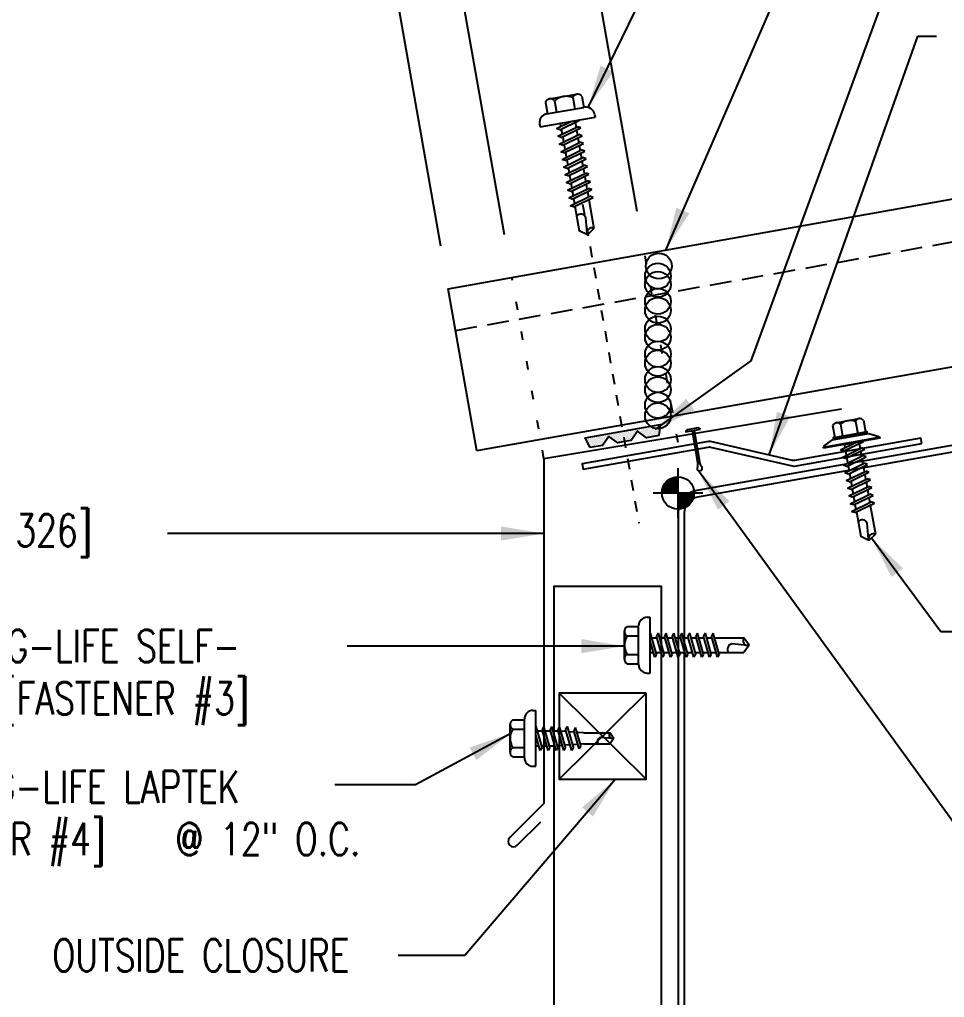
# Model space of a CAD drawing. Header units: inches. Extents: x -8.8 to 33, y 6.3 to 56.7.
# Drawn here: x 8.87 to 19.6, y 17.8 to 29.15 of the extents above; entities that cross this region are included whole.
import ezdxf

# ---------------------------------------------------------------- set-up
doc = ezdxf.new("R2010")
doc.units = ezdxf.units.IN
doc.header["$MEASUREMENT"] = 0
for name, pattern in [('DASH3', [0.125, 0.0625, -0.0625]), ('DOT2', [0.125, 0, -0.125]), ('HIDDEN2', [0.1875, 0.125, -0.0625])]:
    doc.linetypes.add(name, pattern=pattern)
for name, color, linetype in [('CLOSURE', 3, 'Continuous'), ('DIM', 2, 'Continuous'), ('FASTENER', 9, 'Continuous'), ('PANEL', 11, 'Continuous'), ('SECTION', 11, 'Continuous'), ('STLA', 10, 'Continuous'), ('TAPE', 8, 'Continuous'), ('TEXT', 2, 'Continuous'), ('TRIM', 6, 'Continuous')]:
    doc.layers.add(name, color=color, linetype=linetype)
doc.styles.add('TEXT', font='SIMPLEX', dxfattribs={"width": 0.75, "height": 6})
doc.styles.add('TEXT1', font='ROMANS.shx', dxfattribs={"width": 0.75, "height": 0.375})
doc.dimstyles.new('DETAIL', dxfattribs={"dimscale": 4, "dimtxt": 0.375, "dimasz": 0.0625, "dimexe": 0.0625, "dimexo": 0.125, "dimgap": 0.0625, "dimtad": 1, "dimdec": 4, "dimzin": 3, "dimdsep": 46, "dimlunit": 4, "dimtxsty": 'TEXT1', "dimblk": 'ARCHTICK', "dimcen": 0.0625, "dimclrd": 7, "dimclre": 7, "dimclrt": 2, "dimadec": 0, "dimazin": 0, "dimtfac": 0.59375, "dimtdec": 4, "dimtmove": 0, "dimatfit": 3, "dimfxl": 0, "dimfrac": 2, "dimtolj": 1, "dimtzin": 3, "dimarcsym": 0})
doc.dimstyles.new('DETAIL$7', dxfattribs={"dimscale": 4, "dimtxt": 6, "dimasz": 0.125, "dimexe": 0.0625, "dimexo": 0.125, "dimgap": 0.0625, "dimtad": 1, "dimdec": 5, "dimzin": 3, "dimdsep": 46, "dimlunit": 4, "dimtxsty": 'TEXT', "dimblk": 'ARCHTICK', "dimcen": 0.0625, "dimclrd": 7, "dimclre": 7, "dimclrt": 2, "dimadec": 0, "dimazin": 0, "dimtfac": 0.666667, "dimtdec": 5, "dimtmove": 0, "dimatfit": 3, "dimfxl": 0, "dimfrac": 2, "dimtolj": 1, "dimtzin": 3, "dimarcsym": 0})

# ---------------------------------------------------------------- blocks, each defined once
blk = doc.blocks.new('*X1')
at = {"color": 0}
for p, q in [((-0.434, 0.135), (-0.434, 0.135)), ((-0.434, 0.123), (-0.434, 0.123)), ((-0.422, 0.141), (-0.422, 0.141)), ((-0.422, 0.129), (-0.422, 0.129)), ((-0.422, 0.117), (-0.422, 0.117)), ((-0.41, 0.135), (-0.41, 0.135)), ((-0.41, 0.123), (-0.41, 0.123)), ((-0.398, 0.141), (-0.398, 0.141)), ((-0.398, 0.129), (-0.398, 0.129)), ((-0.398, 0.117), (-0.398, 0.117)), ((-0.387, 0.135), (-0.387, 0.135)), ((-0.387, 0.123), (-0.387, 0.123)), ((-0.375, 0.141), (-0.375, 0.141)), ((-0.375, 0.129), (-0.375, 0.129)), ((-0.375, 0.117), (-0.375, 0.117)), ((-0.363, 0.135), (-0.363, 0.135)), ((-0.363, 0.123), (-0.363, 0.123)), ((-0.352, 0.141), (-0.352, 0.141)), ((-0.352, 0.129), (-0.352, 0.129)), ((-0.352, 0.117), (-0.352, 0.117)), ((-0.34, 0.135), (-0.34, 0.135)), ((-0.34, 0.123), (-0.34, 0.123)), ((-0.328, 0.141), (-0.328, 0.141)), ((-0.328, 0.129), (-0.328, 0.129)), ((-0.328, 0.117), (-0.328, 0.117)), ((-0.316, 0.135), (-0.316, 0.135)), ((-0.316, 0.123), (-0.316, 0.123)), ((-0.305, 0.141), (-0.305, 0.141)), ((-0.305, 0.129), (-0.305, 0.129)), ((-0.305, 0.117), (-0.305, 0.117)), ((-0.293, 0.135), (-0.293, 0.135)), ((-0.293, 0.123), (-0.293, 0.123)), ((-0.281, 0.141), (-0.281, 0.141)), ((-0.281, 0.129), (-0.281, 0.129)), ((-0.281, 0.117), (-0.281, 0.117)), ((-0.27, 0.135), (-0.27, 0.135)), ((-0.27, 0.123), (-0.27, 0.123)), ((-0.258, 0.141), (-0.258, 0.141)), ((-0.258, 0.129), (-0.258, 0.129)), ((-0.258, 0.117), (-0.258, 0.117)), ((-0.246, 0.135), (-0.246, 0.135)), ((-0.246, 0.123), (-0.246, 0.123)), ((-0.234, 0.141), (-0.234, 0.141)), ((-0.234, 0.129), (-0.234, 0.129)), ((-0.234, 0.117), (-0.234, 0.117)), ((-0.223, 0.135), (-0.223, 0.135)), ((-0.223, 0.123), (-0.223, 0.123)), ((-0.211, 0.141), (-0.211, 0.141)), ((-0.211, 0.129), (-0.211, 0.129)), ((-0.211, 0.117), (-0.211, 0.117)), ((-0.199, 0.135), (-0.199, 0.135)), ((-0.199, 0.123), (-0.199, 0.123)), ((-0.188, 0.141), (-0.188, 0.141)), ((-0.188, 0.129), (-0.188, 0.129)), ((-0.188, 0.117), (-0.188, 0.117)), ((-0.176, 0.135), (-0.176, 0.135)), ((-0.176, 0.123), (-0.176, 0.123)), ((-0.164, 0.141), (-0.164, 0.141)), ((-0.164, 0.129), (-0.164, 0.129)), ((-0.164, 0.117), (-0.164, 0.117)), ((-0.152, 0.135), (-0.152, 0.135)), ((-0.152, 0.123), (-0.152, 0.123)), ((-0.141, 0.141), (-0.141, 0.141)), ((-0.141, 0.129), (-0.141, 0.129)), ((-0.141, 0.117), (-0.141, 0.117)), ((-0.129, 0.135), (-0.129, 0.135)), ((-0.129, 0.123), (-0.129, 0.123)), ((-0.117, 0.141), (-0.117, 0.141)), ((-0.117, 0.129), (-0.117, 0.129)), ((-0.117, 0.117), (-0.117, 0.117)), ((-0.105, 0.135), (-0.105, 0.135)), ((-0.105, 0.123), (-0.105, 0.123)), ((-0.094, 0.141), (-0.094, 0.141)), ((-0.094, 0.129), (-0.094, 0.129)), ((-0.094, 0.117), (-0.094, 0.117)), ((-0.082, 0.135), (-0.082, 0.135)), ((-0.082, 0.123), (-0.082, 0.123)), ((-0.07, 0.141), (-0.07, 0.141)), ((-0.07, 0.129), (-0.07, 0.129)), ((-0.07, 0.117), (-0.07, 0.117)), ((-0.059, 0.135), (-0.059, 0.135)), ((-0.059, 0.123), (-0.059, 0.123)), ((-0.047, 0.141), (-0.047, 0.141)), ((-0.047, 0.129), (-0.047, 0.129)), ((-0.047, 0.117), (-0.047, 0.117)), ((-0.035, 0.135), (-0.035, 0.135)), ((-0.035, 0.123), (-0.035, 0.123)), ((-0.023, 0.141), (-0.023, 0.141)), ((-0.023, 0.129), (-0.023, 0.129)), ((-0.023, 0.117), (-0.023, 0.117)), ((-0.012, 0.135), (-0.012, 0.135)), ((-0.012, 0.123), (-0.012, 0.123)), ((0, 0.141), (0, 0.141)), ((0, 0.129), (0, 0.129)), ((0, 0.117), (0, 0.117)), ((0.012, 0.135), (0.012, 0.135)), ((0.012, 0.123), (0.012, 0.123)), ((0.023, 0.141), (0.023, 0.141)), ((0.023, 0.129), (0.023, 0.129)), ((0.023, 0.117), (0.023, 0.117)), ((0.035, 0.135), (0.035, 0.135)), ((0.035, 0.123), (0.035, 0.123)), ((0.047, 0.141), (0.047, 0.141)), ((0.047, 0.129), (0.047, 0.129)), ((0.047, 0.117), (0.047, 0.117)), ((0.059, 0.135), (0.059, 0.135)), ((0.059, 0.123), (0.059, 0.123)), ((0.07, 0.141), (0.07, 0.141)), ((0.07, 0.129), (0.07, 0.129)), ((0.07, 0.117), (0.07, 0.117)), ((0.082, 0.135), (0.082, 0.135)), ((0.082, 0.123), (0.082, 0.123)), ((0.094, 0.141), (0.094, 0.141)), ((0.094, 0.129), (0.094, 0.129)), ((0.094, 0.117), (0.094, 0.117)), ((0.105, 0.135), (0.105, 0.135)), ((0.105, 0.123), (0.105, 0.123)), ((0.117, 0.141), (0.117, 0.141)), ((0.117, 0.129), (0.117, 0.129)), ((0.117, 0.117), (0.117, 0.117)), ((0.129, 0.135), (0.129, 0.135)), ((0.129, 0.123), (0.129, 0.123)), ((0.141, 0.141), (0.141, 0.141)), ((0.141, 0.129), (0.141, 0.129)), ((0.141, 0.117), (0.141, 0.117)), ((0.152, 0.135), (0.152, 0.135)), ((0.152, 0.123), (0.152, 0.123)), ((0.164, 0.141), (0.164, 0.141)), ((0.164, 0.129), (0.164, 0.129)), ((0.164, 0.117), (0.164, 0.117)), ((0.176, 0.135), (0.176, 0.135)), ((0.176, 0.123), (0.176, 0.123)), ((0.188, 0.141), (0.188, 0.141)), ((0.188, 0.129), (0.188, 0.129)), ((0.188, 0.117), (0.188, 0.117)), ((0.199, 0.135), (0.199, 0.135)), ((0.199, 0.123), (0.199, 0.123)), ((0.211, 0.141), (0.211, 0.141)), ((0.211, 0.129), (0.211, 0.129)), ((0.211, 0.117), (0.211, 0.117)), ((0.223, 0.135), (0.223, 0.135)), ((0.223, 0.123), (0.223, 0.123)), ((0.234, 0.141), (0.234, 0.141)), ((0.234, 0.129), (0.234, 0.129)), ((0.234, 0.117), (0.234, 0.117)), ((0.246, 0.135), (0.246, 0.135)), ((0.246, 0.123), (0.246, 0.123)), ((0.258, 0.141), (0.258, 0.141)), ((0.258, 0.129), (0.258, 0.129)), ((0.258, 0.117), (0.258, 0.117)), ((0.27, 0.135), (0.27, 0.135)), ((0.27, 0.123), (0.27, 0.123)), ((0.281, 0.141), (0.281, 0.141)), ((0.281, 0.129), (0.281, 0.129)), ((0.281, 0.117), (0.281, 0.117)), ((0.293, 0.135), (0.293, 0.135)), ((0.293, 0.123), (0.293, 0.123)), ((0.305, 0.141), (0.305, 0.141)), ((0.305, 0.129), (0.305, 0.129)), ((0.305, 0.117), (0.305, 0.117)), ((0.316, 0.135), (0.316, 0.135)), ((0.316, 0.123), (0.316, 0.123)), ((0.328, 0.141), (0.328, 0.141)), ((0.328, 0.129), (0.328, 0.129)), ((0.328, 0.117), (0.328, 0.117)), ((0.34, 0.135), (0.34, 0.135)), ((0.34, 0.123), (0.34, 0.123)), ((0.352, 0.141), (0.352, 0.141)), ((0.352, 0.129), (0.352, 0.129)), ((0.352, 0.117), (0.352, 0.117)), ((0.363, 0.135), (0.363, 0.135)), ((0.363, 0.123), (0.363, 0.123)), ((0.375, 0.141), (0.375, 0.141)), ((0.375, 0.129), (0.375, 0.129)), ((0.375, 0.117), (0.375, 0.117)), ((0.387, 0.135), (0.387, 0.135)), ((0.387, 0.123), (0.387, 0.123)), ((0.398, 0.141), (0.398, 0.141)), ((0.398, 0.129), (0.398, 0.129)), ((0.398, 0.117), (0.398, 0.117)), ((0.41, 0.135), (0.41, 0.135)), ((0.41, 0.123), (0.41, 0.123)), ((0.422, 0.141), (0.422, 0.141)), ((0.422, 0.129), (0.422, 0.129)), ((0.422, 0.117), (0.422, 0.117)), ((0.434, 0.135), (0.434, 0.135)), ((0.434, 0.123), (0.434, 0.123)), ((-0.422, 0.105), (-0.422, 0.105)), ((-0.422, 0.094), (-0.422, 0.094)), ((-0.422, 0.082), (-0.422, 0.082)), ((-0.41, 0.111), (-0.41, 0.111)), ((-0.41, 0.1), (-0.41, 0.1)), ((-0.41, 0.088), (-0.41, 0.088)), ((-0.41, 0.076), (-0.41, 0.076)), ((-0.41, 0.064), (-0.41, 0.064)), ((-0.41, 0.053), (-0.41, 0.053)), ((-0.41, 0.041), (-0.41, 0.041)), ((-0.398, 0.105), (-0.398, 0.105)), ((-0.398, 0.094), (-0.398, 0.094)), ((-0.398, 0.082), (-0.398, 0.082)), ((-0.398, 0.07), (-0.398, 0.07)), ((-0.398, 0.059), (-0.398, 0.059)), ((-0.398, 0.047), (-0.398, 0.047)), ((-0.398, 0.035), (-0.398, 0.035)), ((-0.398, 0.023), (-0.398, 0.023)), ((-0.387, 0.111), (-0.387, 0.111)), ((-0.387, 0.1), (-0.387, 0.1)), ((-0.387, 0.088), (-0.387, 0.088)), ((-0.387, 0.076), (-0.387, 0.076)), ((-0.387, 0.064), (-0.387, 0.064)), ((-0.387, 0.053), (-0.387, 0.053)), ((-0.387, 0.041), (-0.387, 0.041)), ((-0.387, 0.029), (-0.387, 0.029)), ((-0.375, 0.105), (-0.375, 0.105)), ((-0.375, 0.094), (-0.375, 0.094)), ((-0.375, 0.082), (-0.375, 0.082)), ((-0.375, 0.07), (-0.375, 0.07)), ((-0.375, 0.059), (-0.375, 0.059)), ((-0.375, 0.047), (-0.375, 0.047)), ((-0.375, 0.035), (-0.375, 0.035)), ((-0.375, 0.023), (-0.375, 0.023)), ((-0.363, 0.111), (-0.363, 0.111)), ((-0.363, 0.1), (-0.363, 0.1)), ((-0.363, 0.088), (-0.363, 0.088)), ((-0.363, 0.076), (-0.363, 0.076)), ((-0.363, 0.064), (-0.363, 0.064)), ((-0.363, 0.053), (-0.363, 0.053)), ((-0.363, 0.041), (-0.363, 0.041)), ((-0.363, 0.029), (-0.363, 0.029)), ((-0.352, 0.105), (-0.352, 0.105)), ((-0.352, 0.094), (-0.352, 0.094)), ((-0.352, 0.082), (-0.352, 0.082)), ((-0.352, 0.07), (-0.352, 0.07)), ((-0.352, 0.059), (-0.352, 0.059)), ((-0.352, 0.047), (-0.352, 0.047)), ((-0.352, 0.035), (-0.352, 0.035)), ((-0.352, 0.023), (-0.352, 0.023)), ((-0.34, 0.111), (-0.34, 0.111)), ((-0.34, 0.1), (-0.34, 0.1)), ((-0.34, 0.088), (-0.34, 0.088)), ((-0.34, 0.076), (-0.34, 0.076)), ((-0.34, 0.064), (-0.34, 0.064)), ((-0.34, 0.053), (-0.34, 0.053)), ((-0.34, 0.041), (-0.34, 0.041)), ((-0.34, 0.029), (-0.34, 0.029)), ((-0.328, 0.105), (-0.328, 0.105)), ((-0.328, 0.094), (-0.328, 0.094)), ((-0.328, 0.082), (-0.328, 0.082)), ((-0.328, 0.07), (-0.328, 0.07)), ((-0.328, 0.059), (-0.328, 0.059)), ((-0.328, 0.047), (-0.328, 0.047)), ((-0.328, 0.035), (-0.328, 0.035)), ((-0.328, 0.023), (-0.328, 0.023)), ((-0.316, 0.111), (-0.316, 0.111)), ((-0.316, 0.1), (-0.316, 0.1)), ((-0.316, 0.088), (-0.316, 0.088)), ((-0.316, 0.076), (-0.316, 0.076)), ((-0.316, 0.064), (-0.316, 0.064)), ((-0.316, 0.053), (-0.316, 0.053)), ((-0.316, 0.041), (-0.316, 0.041)), ((-0.316, 0.029), (-0.316, 0.029)), ((-0.305, 0.105), (-0.305, 0.105)), ((-0.305, 0.094), (-0.305, 0.094)), ((-0.305, 0.082), (-0.305, 0.082)), ((-0.305, 0.07), (-0.305, 0.07)), ((-0.305, 0.059), (-0.305, 0.059)), ((-0.305, 0.047), (-0.305, 0.047)), ((-0.305, 0.035), (-0.305, 0.035)), ((-0.305, 0.023), (-0.305, 0.023)), ((-0.293, 0.111), (-0.293, 0.111)), ((-0.293, 0.1), (-0.293, 0.1)), ((-0.293, 0.088), (-0.293, 0.088)), ((-0.293, 0.076), (-0.293, 0.076)), ((-0.293, 0.064), (-0.293, 0.064)), ((-0.293, 0.053), (-0.293, 0.053)), ((-0.293, 0.041), (-0.293, 0.041)), ((-0.293, 0.029), (-0.293, 0.029)), ((-0.281, 0.105), (-0.281, 0.105)), ((-0.281, 0.094), (-0.281, 0.094)), ((-0.281, 0.082), (-0.281, 0.082)), ((-0.281, 0.07), (-0.281, 0.07)), ((-0.281, 0.059), (-0.281, 0.059)), ((-0.281, 0.047), (-0.281, 0.047)), ((-0.281, 0.035), (-0.281, 0.035)), ((-0.281, 0.023), (-0.281, 0.023)), ((-0.27, 0.111), (-0.27, 0.111)), ((-0.27, 0.1), (-0.27, 0.1)), ((-0.27, 0.088), (-0.27, 0.088)), ((-0.27, 0.076), (-0.27, 0.076)), ((-0.27, 0.064), (-0.27, 0.064)), ((-0.27, 0.053), (-0.27, 0.053)), ((-0.27, 0.041), (-0.27, 0.041)), ((-0.27, 0.029), (-0.27, 0.029)), ((-0.258, 0.105), (-0.258, 0.105)), ((-0.258, 0.094), (-0.258, 0.094)), ((-0.258, 0.082), (-0.258, 0.082)), ((-0.258, 0.07), (-0.258, 0.07)), ((-0.258, 0.059), (-0.258, 0.059)), ((-0.258, 0.047), (-0.258, 0.047)), ((-0.258, 0.035), (-0.258, 0.035)), ((-0.258, 0.023), (-0.258, 0.023)), ((-0.246, 0.111), (-0.246, 0.111)), ((-0.246, 0.1), (-0.246, 0.1)), ((-0.246, 0.088), (-0.246, 0.088)), ((-0.246, 0.076), (-0.246, 0.076)), ((-0.246, 0.064), (-0.246, 0.064)), ((-0.246, 0.053), (-0.246, 0.053)), ((-0.246, 0.041), (-0.246, 0.041)), ((-0.234, 0.105), (-0.234, 0.105)), ((-0.234, 0.094), (-0.234, 0.094)), ((-0.234, 0.082), (-0.234, 0.082)), ((-0.234, 0.07), (-0.234, 0.07)), ((-0.234, 0.059), (-0.234, 0.059)), ((-0.234, 0.047), (-0.234, 0.047)), ((-0.223, 0.111), (-0.223, 0.111)), ((-0.223, 0.1), (-0.223, 0.1)), ((-0.223, 0.088), (-0.223, 0.088)), ((-0.223, 0.076), (-0.223, 0.076)), ((-0.223, 0.064), (-0.223, 0.064)), ((-0.211, 0.105), (-0.211, 0.105)), ((-0.211, 0.094), (-0.211, 0.094)), ((-0.211, 0.082), (-0.211, 0.082)), ((-0.211, 0.07), (-0.211, 0.07)), ((-0.199, 0.111), (-0.199, 0.111)), ((-0.199, 0.1), (-0.199, 0.1)), ((-0.199, 0.088), (-0.199, 0.088)), ((-0.188, 0.105), (-0.188, 0.105)), ((-0.188, 0.094), (-0.188, 0.094)), ((-0.176, 0.111), (-0.176, 0.111)), ((-0.164, 0.105), (-0.164, 0.105)), ((-0.152, 0.111), (-0.152, 0.111)), ((-0.152, 0.1), (-0.152, 0.1)), ((-0.141, 0.105), (-0.141, 0.105)), ((-0.141, 0.094), (-0.141, 0.094)), ((-0.141, 0.082), (-0.141, 0.082)), ((-0.129, 0.111), (-0.129, 0.111)), ((-0.129, 0.1), (-0.129, 0.1)), ((-0.129, 0.088), (-0.129, 0.088)), ((-0.129, 0.076), (-0.129, 0.076)), ((-0.117, 0.105), (-0.117, 0.105)), ((-0.117, 0.094), (-0.117, 0.094)), ((-0.117, 0.082), (-0.117, 0.082)), ((-0.117, 0.07), (-0.117, 0.07)), ((-0.117, 0.059), (-0.117, 0.059)), ((-0.105, 0.111), (-0.105, 0.111)), ((-0.105, 0.1), (-0.105, 0.1)), ((-0.105, 0.088), (-0.105, 0.088)), ((-0.105, 0.076), (-0.105, 0.076)), ((-0.105, 0.064), (-0.105, 0.064)), ((-0.105, 0.053), (-0.105, 0.053)), ((-0.094, 0.105), (-0.094, 0.105)), ((-0.094, 0.094), (-0.094, 0.094)), ((-0.094, 0.082), (-0.094, 0.082)), ((-0.094, 0.07), (-0.094, 0.07)), ((-0.094, 0.059), (-0.094, 0.059)), ((-0.094, 0.047), (-0.094, 0.047)), ((-0.094, 0.035), (-0.094, 0.035)), ((-0.082, 0.111), (-0.082, 0.111)), ((-0.082, 0.1), (-0.082, 0.1)), ((-0.082, 0.088), (-0.082, 0.088)), ((-0.082, 0.076), (-0.082, 0.076)), ((-0.082, 0.064), (-0.082, 0.064)), ((-0.082, 0.053), (-0.082, 0.053)), ((-0.082, 0.041), (-0.082, 0.041)), ((-0.082, 0.029), (-0.082, 0.029)), ((-0.07, 0.105), (-0.07, 0.105)), ((-0.07, 0.094), (-0.07, 0.094)), ((-0.07, 0.082), (-0.07, 0.082)), ((-0.07, 0.07), (-0.07, 0.07)), ((-0.07, 0.059), (-0.07, 0.059)), ((-0.07, 0.047), (-0.07, 0.047)), ((-0.07, 0.035), (-0.07, 0.035)), ((-0.07, 0.023), (-0.07, 0.023)), ((-0.059, 0.111), (-0.059, 0.111)), ((-0.059, 0.1), (-0.059, 0.1)), ((-0.059, 0.088), (-0.059, 0.088)), ((-0.059, 0.076), (-0.059, 0.076)), ((-0.059, 0.064), (-0.059, 0.064)), ((-0.059, 0.053), (-0.059, 0.053)), ((-0.059, 0.041), (-0.059, 0.041)), ((-0.059, 0.029), (-0.059, 0.029)), ((-0.047, 0.105), (-0.047, 0.105)), ((-0.047, 0.094), (-0.047, 0.094)), ((-0.047, 0.082), (-0.047, 0.082)), ((-0.047, 0.07), (-0.047, 0.07)), ((-0.047, 0.059), (-0.047, 0.059)), ((-0.047, 0.047), (-0.047, 0.047)), ((-0.047, 0.035), (-0.047, 0.035)), ((-0.047, 0.023), (-0.047, 0.023)), ((-0.035, 0.111), (-0.035, 0.111)), ((-0.035, 0.1), (-0.035, 0.1)), ((-0.035, 0.088), (-0.035, 0.088)), ((-0.035, 0.076), (-0.035, 0.076)), ((-0.035, 0.064), (-0.035, 0.064)), ((-0.035, 0.053), (-0.035, 0.053)), ((-0.035, 0.041), (-0.035, 0.041)), ((-0.035, 0.029), (-0.035, 0.029)), ((-0.023, 0.105), (-0.023, 0.105)), ((-0.023, 0.094), (-0.023, 0.094)), ((-0.023, 0.082), (-0.023, 0.082)), ((-0.023, 0.07), (-0.023, 0.07)), ((-0.023, 0.059), (-0.023, 0.059)), ((-0.023, 0.047), (-0.023, 0.047)), ((-0.023, 0.035), (-0.023, 0.035)), ((-0.023, 0.023), (-0.023, 0.023)), ((-0.012, 0.111), (-0.012, 0.111)), ((-0.012, 0.1), (-0.012, 0.1)), ((-0.012, 0.088), (-0.012, 0.088)), ((-0.012, 0.076), (-0.012, 0.076)), ((-0.012, 0.064), (-0.012, 0.064)), ((-0.012, 0.053), (-0.012, 0.053)), ((-0.012, 0.041), (-0.012, 0.041)), ((-0.012, 0.029), (-0.012, 0.029)), ((0, 0.105), (0, 0.105)), ((0, 0.094), (0, 0.094)), ((0, 0.082), (0, 0.082)), ((0, 0.07), (0, 0.07)), ((0, 0.059), (0, 0.059)), ((0, 0.047), (0, 0.047)), ((0, 0.035), (0, 0.035)), ((0, 0.023), (0, 0.023)), ((0.012, 0.111), (0.012, 0.111)), ((0.012, 0.1), (0.012, 0.1)), ((0.012, 0.088), (0.012, 0.088)), ((0.012, 0.076), (0.012, 0.076)), ((0.012, 0.064), (0.012, 0.064)), ((0.012, 0.053), (0.012, 0.053)), ((0.012, 0.041), (0.012, 0.041)), ((0.012, 0.029), (0.012, 0.029)), ((0.023, 0.105), (0.023, 0.105)), ((0.023, 0.094), (0.023, 0.094)), ((0.023, 0.082), (0.023, 0.082)), ((0.023, 0.07), (0.023, 0.07)), ((0.023, 0.059), (0.023, 0.059)), ((0.023, 0.047), (0.023, 0.047)), ((0.023, 0.035), (0.023, 0.035)), ((0.023, 0.023), (0.023, 0.023)), ((0.035, 0.111), (0.035, 0.111)), ((0.035, 0.1), (0.035, 0.1)), ((0.035, 0.088), (0.035, 0.088)), ((0.035, 0.076), (0.035, 0.076)), ((0.035, 0.064), (0.035, 0.064)), ((0.035, 0.053), (0.035, 0.053)), ((0.035, 0.041), (0.035, 0.041)), ((0.035, 0.029), (0.035, 0.029)), ((0.047, 0.105), (0.047, 0.105)), ((0.047, 0.094), (0.047, 0.094)), ((0.047, 0.082), (0.047, 0.082)), ((0.047, 0.07), (0.047, 0.07)), ((0.047, 0.059), (0.047, 0.059)), ((0.047, 0.047), (0.047, 0.047)), ((0.047, 0.035), (0.047, 0.035)), ((0.047, 0.023), (0.047, 0.023)), ((0.059, 0.111), (0.059, 0.111)), ((0.059, 0.1), (0.059, 0.1)), ((0.059, 0.088), (0.059, 0.088)), ((0.059, 0.076), (0.059, 0.076)), ((0.059, 0.064), (0.059, 0.064)), ((0.059, 0.053), (0.059, 0.053)), ((0.059, 0.041), (0.059, 0.041)), ((0.059, 0.029), (0.059, 0.029)), ((0.07, 0.105), (0.07, 0.105)), ((0.07, 0.094), (0.07, 0.094)), ((0.07, 0.082), (0.07, 0.082)), ((0.07, 0.07), (0.07, 0.07)), ((0.07, 0.059), (0.07, 0.059)), ((0.07, 0.047), (0.07, 0.047)), ((0.07, 0.035), (0.07, 0.035)), ((0.07, 0.023), (0.07, 0.023)), ((0.082, 0.111), (0.082, 0.111)), ((0.082, 0.1), (0.082, 0.1)), ((0.082, 0.088), (0.082, 0.088)), ((0.082, 0.076), (0.082, 0.076)), ((0.082, 0.064), (0.082, 0.064)), ((0.082, 0.053), (0.082, 0.053)), ((0.082, 0.041), (0.082, 0.041)), ((0.082, 0.029), (0.082, 0.029)), ((0.094, 0.105), (0.094, 0.105)), ((0.094, 0.094), (0.094, 0.094)), ((0.094, 0.082), (0.094, 0.082)), ((0.094, 0.07), (0.094, 0.07)), ((0.094, 0.059), (0.094, 0.059)), ((0.094, 0.047), (0.094, 0.047)), ((0.094, 0.035), (0.094, 0.035)), ((0.105, 0.111), (0.105, 0.111)), ((0.105, 0.1), (0.105, 0.1)), ((0.105, 0.088), (0.105, 0.088)), ((0.105, 0.076), (0.105, 0.076)), ((0.105, 0.064), (0.105, 0.064)), ((0.105, 0.053), (0.105, 0.053)), ((0.117, 0.105), (0.117, 0.105)), ((0.117, 0.094), (0.117, 0.094)), ((0.117, 0.082), (0.117, 0.082)), ((0.117, 0.07), (0.117, 0.07)), ((0.117, 0.059), (0.117, 0.059)), ((0.129, 0.111), (0.129, 0.111)), ((0.129, 0.1), (0.129, 0.1)), ((0.129, 0.088), (0.129, 0.088)), ((0.129, 0.076), (0.129, 0.076)), ((0.141, 0.105), (0.141, 0.105)), ((0.141, 0.094), (0.141, 0.094)), ((0.141, 0.082), (0.141, 0.082)), ((0.152, 0.111), (0.152, 0.111)), ((0.152, 0.1), (0.152, 0.1)), ((0.164, 0.105), (0.164, 0.105)), ((0.176, 0.111), (0.176, 0.111)), ((0.188, 0.105), (0.188, 0.105)), ((0.188, 0.094), (0.188, 0.094)), ((0.199, 0.111), (0.199, 0.111)), ((0.199, 0.1), (0.199, 0.1)), ((0.199, 0.088), (0.199, 0.088)), ((0.211, 0.105), (0.211, 0.105)), ((0.211, 0.094), (0.211, 0.094)), ((0.211, 0.082), (0.211, 0.082)), ((0.211, 0.07), (0.211, 0.07)), ((0.223, 0.111), (0.223, 0.111)), ((0.223, 0.1), (0.223, 0.1)), ((0.223, 0.088), (0.223, 0.088)), ((0.223, 0.076), (0.223, 0.076)), ((0.223, 0.064), (0.223, 0.064)), ((0.234, 0.105), (0.234, 0.105)), ((0.234, 0.094), (0.234, 0.094)), ((0.234, 0.082), (0.234, 0.082)), ((0.234, 0.07), (0.234, 0.07)), ((0.234, 0.059), (0.234, 0.059)), ((0.234, 0.047), (0.234, 0.047)), ((0.246, 0.111), (0.246, 0.111)), ((0.246, 0.1), (0.246, 0.1)), ((0.246, 0.088), (0.246, 0.088)), ((0.246, 0.076), (0.246, 0.076)), ((0.246, 0.064), (0.246, 0.064)), ((0.246, 0.053), (0.246, 0.053)), ((0.246, 0.041), (0.246, 0.041)), ((0.258, 0.105), (0.258, 0.105)), ((0.258, 0.094), (0.258, 0.094)), ((0.258, 0.082), (0.258, 0.082)), ((0.258, 0.07), (0.258, 0.07)), ((0.258, 0.059), (0.258, 0.059)), ((0.258, 0.047), (0.258, 0.047)), ((0.258, 0.035), (0.258, 0.035)), ((0.258, 0.023), (0.258, 0.023)), ((0.27, 0.111), (0.27, 0.111)), ((0.27, 0.1), (0.27, 0.1)), ((0.27, 0.088), (0.27, 0.088)), ((0.27, 0.076), (0.27, 0.076)), ((0.27, 0.064), (0.27, 0.064)), ((0.27, 0.053), (0.27, 0.053)), ((0.27, 0.041), (0.27, 0.041)), ((0.27, 0.029), (0.27, 0.029)), ((0.281, 0.105), (0.281, 0.105)), ((0.281, 0.094), (0.281, 0.094)), ((0.281, 0.082), (0.281, 0.082)), ((0.281, 0.07), (0.281, 0.07)), ((0.281, 0.059), (0.281, 0.059)), ((0.281, 0.047), (0.281, 0.047)), ((0.281, 0.035), (0.281, 0.035)), ((0.281, 0.023), (0.281, 0.023)), ((0.293, 0.111), (0.293, 0.111)), ((0.293, 0.1), (0.293, 0.1)), ((0.293, 0.088), (0.293, 0.088)), ((0.293, 0.076), (0.293, 0.076)), ((0.293, 0.064), (0.293, 0.064)), ((0.293, 0.053), (0.293, 0.053)), ((0.293, 0.041), (0.293, 0.041)), ((0.293, 0.029), (0.293, 0.029)), ((0.305, 0.105), (0.305, 0.105)), ((0.305, 0.094), (0.305, 0.094)), ((0.305, 0.082), (0.305, 0.082)), ((0.305, 0.07), (0.305, 0.07)), ((0.305, 0.059), (0.305, 0.059)), ((0.305, 0.047), (0.305, 0.047)), ((0.305, 0.035), (0.305, 0.035)), ((0.305, 0.023), (0.305, 0.023)), ((0.316, 0.111), (0.316, 0.111)), ((0.316, 0.1), (0.316, 0.1)), ((0.316, 0.088), (0.316, 0.088)), ((0.316, 0.076), (0.316, 0.076)), ((0.316, 0.064), (0.316, 0.064)), ((0.316, 0.053), (0.316, 0.053)), ((0.316, 0.041), (0.316, 0.041)), ((0.316, 0.029), (0.316, 0.029)), ((0.328, 0.105), (0.328, 0.105)), ((0.328, 0.094), (0.328, 0.094)), ((0.328, 0.082), (0.328, 0.082)), ((0.328, 0.07), (0.328, 0.07)), ((0.328, 0.059), (0.328, 0.059)), ((0.328, 0.047), (0.328, 0.047)), ((0.328, 0.035), (0.328, 0.035)), ((0.328, 0.023), (0.328, 0.023)), ((0.34, 0.111), (0.34, 0.111)), ((0.34, 0.1), (0.34, 0.1)), ((0.34, 0.088), (0.34, 0.088)), ((0.34, 0.076), (0.34, 0.076)), ((0.34, 0.064), (0.34, 0.064)), ((0.34, 0.053), (0.34, 0.053)), ((0.34, 0.041), (0.34, 0.041)), ((0.34, 0.029), (0.34, 0.029)), ((0.352, 0.105), (0.352, 0.105)), ((0.352, 0.094), (0.352, 0.094)), ((0.352, 0.082), (0.352, 0.082)), ((0.352, 0.07), (0.352, 0.07)), ((0.352, 0.059), (0.352, 0.059)), ((0.352, 0.047), (0.352, 0.047)), ((0.352, 0.035), (0.352, 0.035)), ((0.352, 0.023), (0.352, 0.023)), ((0.363, 0.111), (0.363, 0.111)), ((0.363, 0.1), (0.363, 0.1)), ((0.363, 0.088), (0.363, 0.088)), ((0.363, 0.076), (0.363, 0.076)), ((0.363, 0.064), (0.363, 0.064)), ((0.363, 0.053), (0.363, 0.053)), ((0.363, 0.041), (0.363, 0.041)), ((0.363, 0.029), (0.363, 0.029)), ((0.375, 0.105), (0.375, 0.105)), ((0.375, 0.094), (0.375, 0.094)), ((0.375, 0.082), (0.375, 0.082)), ((0.375, 0.07), (0.375, 0.07)), ((0.375, 0.059), (0.375, 0.059)), ((0.375, 0.047), (0.375, 0.047)), ((0.375, 0.035), (0.375, 0.035)), ((0.375, 0.023), (0.375, 0.023)), ((0.387, 0.111), (0.387, 0.111)), ((0.387, 0.1), (0.387, 0.1)), ((0.387, 0.088), (0.387, 0.088)), ((0.387, 0.076), (0.387, 0.076)), ((0.387, 0.064), (0.387, 0.064)), ((0.387, 0.053), (0.387, 0.053)), ((0.387, 0.041), (0.387, 0.041)), ((0.387, 0.029), (0.387, 0.029)), ((0.398, 0.105), (0.398, 0.105)), ((0.398, 0.094), (0.398, 0.094)), ((0.398, 0.082), (0.398, 0.082)), ((0.398, 0.07), (0.398, 0.07)), ((0.398, 0.059), (0.398, 0.059)), ((0.398, 0.047), (0.398, 0.047)), ((0.398, 0.035), (0.398, 0.035)), ((0.398, 0.023), (0.398, 0.023)), ((0.41, 0.111), (0.41, 0.111)), ((0.41, 0.1), (0.41, 0.1)), ((0.41, 0.088), (0.41, 0.088)), ((0.41, 0.076), (0.41, 0.076)), ((0.41, 0.064), (0.41, 0.064)), ((0.41, 0.053), (0.41, 0.053)), ((0.41, 0.041), (0.41, 0.041)), ((0.422, 0.105), (0.422, 0.105)), ((0.422, 0.094), (0.422, 0.094)), ((0.422, 0.082), (0.422, 0.082))]:
    blk.add_line(p, q, dxfattribs=at)
blk = doc.blocks.new('MB_DBTAP')
at = {"layer": 'TAPE', "color": 9}
blk.add_lwpolyline([(-0.403, 0.018), (-0.442, 0.141), (0.442, 0.141), (0.403, 0.018), (0.26, 0.018), (0.17, 0.109), (0.079, 0.018), (0, 0.018), (-0.079, 0.018), (-0.17, 0.109), (-0.26, 0.018)], close=True, dxfattribs=at)
at = {"layer": 'TAPE', "color": 251}
blk.add_blockref('*X1', (0, 0), dxfattribs=at)
blk = doc.blocks.new('_ArchTick')
at = {"color": 0, "linetype": 'ByBlock', "const_width": 0.15}
blk.add_lwpolyline([(-0.5, -0.5), (0.5, 0.5)], dxfattribs=at)
blk = doc.blocks.new('*D10')
at = {"layer": 'DEFPOINTS', "color": 0}
for p in [(14.746, 34.231), (16.122, 26.428), (14.581, 26.153)]:
    blk.add_point(p, dxfattribs=at)
at = {"layer": 'DIM', "color": 7, "lineweight": -2}
for p, q in [((14.746, 34.231), (18.127, 34.827)), ((16.035, 26.92), (14.702, 34.477)), ((14.494, 26.646), (13.161, 34.205)), ((13.205, 33.959), (14.746, 34.231))]:
    blk.add_line(p, q, dxfattribs=at)
at = {"layer": 'DIM', "color": 7, "lineweight": -2, "xscale": 0.25, "yscale": 0.25, "zscale": 0.25}
for p, rotation in [((14.746, 34.231), 9.99999999999995), ((13.205, 33.959), 189.9999999999999)]:
    blk.add_blockref('_ArchTick', p, dxfattribs=dict(at, rotation=rotation))
at = {"layer": 'DIM', "color": 2, "insert": (16.491, 35.3), "char_height": 0.375, "attachment_point": 5, "rotation": 10, "style": 'TEXT1'}
blk.add_mtext('\\A1;WALL PANEL\\PTHICKNESS', dxfattribs=at)
blk = doc.blocks.new('FZ7')
at = {"layer": 'FASTENER'}
for p, q in [((-0.215, 0.305), (-0.215, 0.171)), ((-0.161, 0.337), (0.161, 0.337)), ((-0.107, 0.305), (-0.107, 0.171)), ((0.107, 0.305), (0.107, 0.171)), ((0.215, 0.305), (0.215, 0.171)), ((-0.224, 0.171), (0.215, 0.171)), ((-0.324, 0.071), (-0.324, 0.037)), ((-0.324, 0.037), (0.324, 0.037)), ((-0.139, -0.016), (0.046, 0.037)), ((-0.104, -0.036), (0.139, 0.033)), ((-0.086, 0.037), (-0.086, -0.001)), ((-0.086, 0.037), (0.086, 0.037)), ((0.086, 0.037), (0.133, 0.037)), ((0.086, 0.018), (0.086, -0.042)), ((0.139, 0.033), (0.133, 0.037)), ((0.324, 0.071), (0.324, 0.037)), ((-0.104, -0.036), (-0.139, -0.016)), ((-0.139, -0.107), (0.104, -0.038)), ((-0.104, -0.127), (-0.139, -0.107)), ((-0.104, -0.127), (0.139, -0.058)), ((-0.086, -0.031), (-0.086, -0.092)), ((0.086, -0.073), (0.086, -0.133)), ((0.139, -0.058), (0.104, -0.038)), ((-0.139, -0.198), (0.104, -0.128)), ((-0.104, -0.218), (-0.139, -0.198)), ((-0.139, -0.289), (0.104, -0.219)), ((-0.104, -0.218), (0.139, -0.149)), ((-0.086, -0.122), (-0.086, -0.183)), ((-0.086, -0.213), (-0.086, -0.274)), ((0.086, -0.164), (0.086, -0.224)), ((0.139, -0.149), (0.104, -0.128)), ((0.139, -0.239), (0.104, -0.219)), ((-0.104, -0.309), (-0.139, -0.289)), ((-0.139, -0.38), (0.104, -0.31)), ((-0.104, -0.309), (0.139, -0.239)), ((-0.104, -0.4), (0.139, -0.33)), ((-0.086, -0.304), (-0.086, -0.364)), ((0.086, -0.255), (0.086, -0.315)), ((0.139, -0.33), (0.104, -0.31)), ((-0.104, -0.4), (-0.139, -0.38)), ((-0.139, -0.47), (0.104, -0.401)), ((-0.104, -0.491), (0.139, -0.421)), ((-0.086, -0.395), (-0.086, -0.455)), ((0.086, -0.345), (0.086, -0.406)), ((0.086, -0.436), (0.086, -0.497)), ((0.139, -0.421), (0.104, -0.401)), ((-0.104, -0.491), (-0.139, -0.47)), ((-0.139, -0.561), (0.104, -0.492)), ((-0.104, -0.581), (-0.139, -0.561)), ((-0.104, -0.581), (0.139, -0.512)), ((-0.086, -0.486), (-0.086, -0.546)), ((0.086, -0.527), (0.086, -0.588)), ((0.139, -0.512), (0.104, -0.492)), ((-0.139, -0.652), (0.104, -0.583)), ((-0.104, -0.672), (-0.139, -0.652)), ((-0.139, -0.743), (0.104, -0.674)), ((-0.104, -0.672), (0.139, -0.603)), ((-0.086, -0.577), (-0.086, -0.637)), ((-0.086, -0.667), (-0.086, -0.728)), ((0.086, -0.618), (0.086, -0.679)), ((0.139, -0.603), (0.104, -0.583)), ((0.139, -0.694), (0.104, -0.674)), ((-0.104, -0.763), (-0.139, -0.743)), ((-0.139, -0.834), (0.104, -0.765)), ((-0.104, -0.763), (0.139, -0.694)), ((-0.104, -0.854), (0.139, -0.785)), ((-0.086, -0.758), (-0.086, -0.819)), ((0.086, -0.709), (0.086, -0.77)), ((0.139, -0.785), (0.104, -0.765)), ((-0.104, -0.854), (-0.139, -0.834)), ((-0.139, -0.925), (0.104, -0.856)), ((-0.104, -0.945), (0.139, -0.876)), ((-0.086, -0.849), (-0.086, -0.91)), ((0.086, -0.8), (0.086, -0.861)), ((0.086, -0.891), (0.086, -1.232)), ((0.139, -0.876), (0.104, -0.856)), ((-0.104, -0.945), (-0.139, -0.925)), ((-0.086, -0.94), (-0.086, -1.232)), ((-0.002, -1.277), (0.014, -1.091)), ((0, -1.293), (-0.086, -1.232)), ((0, -1.293), (0.086, -1.232))]:
    blk.add_line(p, q, dxfattribs=at)
for centre, radius, start, end in [((-0.161, 0.274), 0.0628, 29.8754, 150.1246), ((0, 0.141), 0.196, 56.9974, 123.0026), ((0.161, 0.274), 0.0628, 29.8754, 150.1246), ((-0.224, 0.071), 0.1, 90, 180), ((0.224, 0.071), 0.1, 0, 90), ((-0.046, -1.102), 0.0615, 11.1445, 130.906), ((0.054, -1.278), 0.0563, 55.4585, 194.8454)]:
    blk.add_arc(centre, radius, start, end, dxfattribs=at)
blk = doc.blocks.new('wp')
at = {"layer": 'SECTION'}
for p, q in [((0, -0.0958), (0, 0.0958)), ((-0.0958, 0), (0.0958, 0))]:
    blk.add_line(p, q, dxfattribs=at)
at = {"layer": 'SECTION', "const_width": 0.0625}
for points in [[(0, 0.0312, 0.414214), (-0.0312, 0, 1)], [(0, -0.0312, 0.414214), (0.0312, 0, 1)]]:
    blk.add_lwpolyline(points, format="xyb", dxfattribs=at)
at = {"layer": 'SECTION'}
blk.add_circle((0, 0), 0.0625, dxfattribs=at)
blk = doc.blocks.new('fm4')
at = {"layer": 'FASTENER', "color": 12}
for p, q in [((-0.089, 0.018), (0.089, 0.018)), ((0.06, 0.04), (-0.06, 0.04)), ((-0.012, 0.018), (-0.012, -0.373)), ((0.012, 0.018), (0.012, -0.373)), ((-0.02, -0.45), (0.02, -0.45))]:
    blk.add_line(p, q, dxfattribs=at)
for centre, radius, start, end in [((0, -0.066), 0.123, 119.4777, 136.6143), ((0, -0.066), 0.123, 43.3857, 60.5223), ((0, -0.428), 0.03, 143.7655, 228.4038), ((-0.075, -0.373), 0.0625, 323.7655, 0), ((0.075, -0.373), 0.0625, 180, 216.2345), ((0, -0.428), 0.03, 311.5962, 36.2345)]:
    blk.add_arc(centre, radius, start, end, dxfattribs=at)
blk = doc.blocks.new('FD-F3')
at = {"layer": 'TEXT', "style": 'TEXT1', "width": 0.75}
for s, p in [('12-14 x 1 1/4 LONG-LIFE SELF-', (0.0047, -0.0408)), ('DRILLER W/WASHER [FASTENER #3]', (0.0047, -0.1926))]:
    blk.add_text(s, height=0.09375, dxfattribs=at).set_placement(p)
blk.add_attdef('(QUANTITY)', (0.0047, -0.3444), '', height=0.0938, dxfattribs=at)
blk = doc.blocks.new('fz2')
at = {"layer": 'FASTENER'}
for p, q in [((-0.215, 0.305), (-0.215, 0.171)), ((-0.161, 0.337), (0.161, 0.337)), ((-0.107, 0.305), (-0.107, 0.171)), ((0.107, 0.305), (0.107, 0.171)), ((0.215, 0.305), (0.215, 0.171)), ((-0.224, 0.171), (0.215, 0.171)), ((-0.324, 0.071), (-0.324, 0.037)), ((-0.324, 0.037), (0.324, 0.037)), ((-0.139, -0.016), (0.046, 0.037)), ((-0.104, -0.036), (0.139, 0.033)), ((-0.086, 0.037), (0.086, 0.037)), ((-0.086, 0.037), (-0.086, -0.001)), ((0.086, 0.037), (0.133, 0.037)), ((0.086, 0.018), (0.086, -0.042)), ((0.139, 0.033), (0.133, 0.037)), ((0.324, 0.071), (0.324, 0.037)), ((-0.104, -0.036), (-0.139, -0.016)), ((-0.139, -0.107), (0.104, -0.038)), ((-0.104, -0.127), (-0.139, -0.107)), ((-0.104, -0.127), (0.139, -0.058)), ((-0.086, -0.031), (-0.086, -0.092)), ((0.086, -0.073), (0.086, -0.133)), ((0.139, -0.058), (0.104, -0.038)), ((-0.139, -0.198), (0.104, -0.128)), ((-0.104, -0.218), (-0.139, -0.198)), ((-0.139, -0.289), (0.104, -0.219)), ((-0.104, -0.218), (0.139, -0.149)), ((-0.086, -0.122), (-0.086, -0.183)), ((-0.086, -0.213), (-0.086, -0.274)), ((0.086, -0.164), (0.086, -0.224)), ((0.139, -0.149), (0.104, -0.128)), ((0.139, -0.239), (0.104, -0.219)), ((-0.104, -0.309), (-0.139, -0.289)), ((-0.139, -0.38), (0.104, -0.31)), ((-0.104, -0.309), (0.139, -0.239)), ((-0.104, -0.4), (0.139, -0.33)), ((-0.086, -0.304), (-0.086, -0.364)), ((0.086, -0.255), (0.086, -0.315)), ((0.139, -0.33), (0.104, -0.31)), ((-0.104, -0.4), (-0.139, -0.38)), ((-0.139, -0.47), (0.104, -0.401)), ((-0.104, -0.491), (0.139, -0.421)), ((-0.086, -0.395), (-0.086, -0.455)), ((0.086, -0.345), (0.086, -0.406)), ((0.086, -0.436), (0.086, -0.497)), ((0.139, -0.421), (0.104, -0.401)), ((-0.104, -0.491), (-0.139, -0.47)), ((-0.139, -0.561), (0.104, -0.492)), ((-0.104, -0.581), (-0.139, -0.561)), ((-0.104, -0.581), (0.139, -0.512)), ((-0.086, -0.486), (-0.086, -0.546)), ((0.086, -0.527), (0.086, -0.588)), ((0.139, -0.512), (0.104, -0.492)), ((-0.139, -0.652), (0.104, -0.583)), ((-0.104, -0.672), (-0.139, -0.652)), ((-0.139, -0.743), (0.104, -0.674)), ((-0.104, -0.672), (0.139, -0.603)), ((-0.086, -0.577), (-0.086, -0.637)), ((-0.086, -0.667), (-0.086, -0.728)), ((0.086, -0.618), (0.086, -0.679)), ((0.139, -0.603), (0.104, -0.583)), ((0.139, -0.694), (0.104, -0.674)), ((-0.104, -0.763), (-0.139, -0.743)), ((-0.104, -0.763), (0.139, -0.694)), ((-0.086, -0.758), (-0.086, -1.05)), ((0.086, -0.709), (0.086, -1.05)), ((-0.002, -1.095), (0.014, -0.909)), ((0, -1.111), (-0.086, -1.05)), ((0, -1.111), (0.086, -1.05))]:
    blk.add_line(p, q, dxfattribs=at)
for centre, radius, start, end in [((-0.161, 0.274), 0.0628, 29.8754, 150.1246), ((0, 0.141), 0.196, 56.9974, 123.0026), ((0.161, 0.274), 0.0628, 29.8754, 150.1246), ((-0.224, 0.071), 0.1, 90, 180), ((0.224, 0.071), 0.1, 0, 90), ((-0.046, -0.921), 0.0615, 11.1445, 130.906), ((0.054, -1.097), 0.0563, 55.4585, 194.8454)]:
    blk.add_arc(centre, radius, start, end, dxfattribs=at)
blk = doc.blocks.new('fz5')
at = {"layer": 'FASTENER'}
for p, q in [((-0.217, 0.305), (-0.217, 0.171)), ((-0.163, 0.337), (0.159, 0.337)), ((-0.108, 0.305), (-0.108, 0.171)), ((0.105, 0.305), (0.105, 0.171)), ((0.214, 0.305), (0.214, 0.171)), ((-0.226, 0.171), (0.214, 0.171)), ((-0.326, 0.071), (-0.326, 0.037)), ((-0.326, 0.037), (0.322, 0.037)), ((-0.141, -0.014), (0.037, 0.037)), ((-0.105, -0.034), (0.137, 0.035)), ((-0.088, 0.037), (-0.088, 0.001)), ((-0.088, 0.037), (0.085, 0.037)), ((0.085, 0.037), (0.134, 0.037)), ((0.085, 0.02), (0.085, -0.041)), ((0.137, 0.035), (0.134, 0.037)), ((0.322, 0.071), (0.322, 0.037)), ((-0.105, -0.034), (-0.141, -0.014)), ((-0.141, -0.105), (0.102, -0.036)), ((-0.105, -0.125), (-0.141, -0.105)), ((-0.105, -0.125), (0.137, -0.056)), ((-0.088, -0.029), (-0.088, -0.09)), ((0.085, -0.071), (0.085, -0.131)), ((0.137, -0.056), (0.102, -0.036)), ((-0.141, -0.196), (0.102, -0.127)), ((-0.105, -0.216), (-0.141, -0.196)), ((-0.141, -0.287), (0.102, -0.217)), ((-0.105, -0.216), (0.137, -0.147)), ((-0.088, -0.12), (-0.088, -0.181)), ((-0.084, -0.27), (-0.088, -0.211)), ((0.084, -0.223), (0.085, -0.211)), ((0.085, -0.162), (0.085, -0.211)), ((0.137, -0.147), (0.102, -0.127)), ((0.137, -0.238), (0.102, -0.217)), ((-0.105, -0.307), (-0.141, -0.287)), ((-0.141, -0.378), (0.102, -0.308)), ((-0.105, -0.307), (0.137, -0.238)), ((-0.105, -0.398), (0.137, -0.328)), ((-0.078, -0.36), (-0.082, -0.3)), ((0.077, -0.315), (0.082, -0.253)), ((0.137, -0.328), (0.102, -0.308)), ((-0.105, -0.398), (-0.141, -0.378)), ((-0.122, -0.463), (0.089, -0.403)), ((-0.086, -0.483), (0.124, -0.423)), ((-0.071, -0.449), (-0.075, -0.389)), ((0.063, -0.515), (0.068, -0.439)), ((0.071, -0.408), (0.075, -0.346)), ((0.124, -0.423), (0.089, -0.403)), ((-0.086, -0.483), (-0.122, -0.463)), ((-0.066, -0.516), (-0.069, -0.478)), ((-0.066, -0.516), (-0.066, -0.82)), ((0.063, -0.516), (0.063, -0.82)), ((-0.003, -0.854), (0.009, -0.714)), ((-0.002, -0.866), (-0.066, -0.82)), ((-0.002, -0.866), (0.063, -0.82))]:
    blk.add_line(p, q, dxfattribs=at)
for centre, radius, start, end in [((-0.163, 0.274), 0.0628, 29.8754, 150.1246), ((-0.002, 0.141), 0.196, 56.9974, 123.0026), ((0.159, 0.274), 0.0628, 29.8754, 150.1246), ((-0.226, 0.071), 0.1, 90, 180), ((0.222, 0.071), 0.1, 0, 90), ((0.073, -0.516), 0.01, 175.9484, 180), ((-0.036, -0.723), 0.0461, 11.1445, 130.906), ((0.039, -0.855), 0.0422, 55.4585, 194.8454)]:
    blk.add_arc(centre, radius, start, end, dxfattribs=at)
blk = doc.blocks.new('FD-F4')
at = {"layer": 'TEXT', "style": 'TEXT1', "width": 0.75}
for s, p in [('1/4-14 x 7/8 LONG-LIFE LAPTEK', (0.0047, -0.0408)), ('W/WASHER [FASTENER #4]', (0.0047, -0.1926))]:
    blk.add_text(s, height=0.09375, dxfattribs=at).set_placement(p)
blk.add_attdef('(QUANTITY)', (1.4847, -0.1926), '', height=0.0938, dxfattribs=at)
blk = doc.blocks.new('sd19')
at = {"layer": 'FASTENER'}
for p, q in [((-0.181, 0.276), (-0.181, 0.137)), ((-0.135, 0.302), (0.135, 0.302)), ((-0.089, 0.276), (-0.089, 0.137)), ((0.089, 0.276), (0.089, 0.137)), ((0.181, 0.276), (0.181, 0.137)), ((-0.217, 0.114), (-0.326, 0.059)), ((-0.217, 0.114), (0.217, 0.114)), ((-0.193, 0.137), (0.193, 0.137)), ((-0.193, 0.119), (0.193, 0.119)), ((-0.181, 0.137), (0.181, 0.137)), ((0.217, 0.114), (0.326, 0.059)), ((-0.326, 0.059), (-0.326, 0.049)), ((-0.326, 0.049), (0.326, 0.049)), ((-0.139, -0.016), (0.046, 0.037)), ((-0.104, -0.036), (0.139, 0.033)), ((-0.086, 0.037), (0.086, 0.037)), ((-0.086, 0.037), (-0.086, -0.001)), ((0.086, 0.037), (0.133, 0.037)), ((0.086, 0.018), (0.086, -0.042)), ((0.139, 0.033), (0.133, 0.037)), ((0.326, 0.059), (0.326, 0.049)), ((-0.104, -0.036), (-0.139, -0.016)), ((-0.139, -0.107), (0.104, -0.038)), ((-0.104, -0.127), (-0.139, -0.107)), ((-0.104, -0.127), (0.139, -0.058)), ((-0.086, -0.031), (-0.086, -0.092)), ((0.086, -0.073), (0.086, -0.133)), ((0.139, -0.058), (0.104, -0.038)), ((-0.139, -0.198), (0.104, -0.128)), ((-0.104, -0.218), (-0.139, -0.198)), ((-0.139, -0.289), (0.104, -0.219)), ((-0.104, -0.218), (0.139, -0.149)), ((-0.086, -0.122), (-0.086, -0.183)), ((-0.086, -0.213), (-0.086, -0.274)), ((0.086, -0.164), (0.086, -0.224)), ((0.139, -0.149), (0.104, -0.128)), ((0.139, -0.239), (0.104, -0.219)), ((-0.104, -0.309), (-0.139, -0.289)), ((-0.139, -0.38), (0.104, -0.31)), ((-0.104, -0.309), (0.139, -0.239)), ((-0.104, -0.4), (0.139, -0.33)), ((-0.086, -0.304), (-0.086, -0.364)), ((0.086, -0.255), (0.086, -0.315)), ((0.139, -0.33), (0.104, -0.31)), ((-0.104, -0.4), (-0.139, -0.38)), ((-0.139, -0.47), (0.104, -0.401)), ((-0.104, -0.491), (0.139, -0.421)), ((-0.086, -0.395), (-0.086, -0.455)), ((0.086, -0.345), (0.086, -0.406)), ((0.086, -0.436), (0.086, -0.497)), ((0.139, -0.421), (0.104, -0.401)), ((-0.104, -0.491), (-0.139, -0.47)), ((-0.139, -0.561), (0.104, -0.492)), ((-0.104, -0.581), (-0.139, -0.561)), ((-0.104, -0.581), (0.139, -0.512)), ((-0.086, -0.486), (-0.086, -0.546)), ((0.086, -0.527), (0.086, -0.588)), ((0.139, -0.512), (0.104, -0.492)), ((-0.139, -0.652), (0.104, -0.583)), ((-0.104, -0.672), (-0.139, -0.652)), ((-0.139, -0.743), (0.104, -0.674)), ((-0.104, -0.672), (0.139, -0.603)), ((-0.086, -0.577), (-0.086, -0.637)), ((-0.086, -0.667), (-0.086, -0.728)), ((0.086, -0.618), (0.086, -0.679)), ((0.139, -0.603), (0.104, -0.583)), ((0.139, -0.694), (0.104, -0.674)), ((-0.104, -0.763), (-0.139, -0.743)), ((-0.104, -0.763), (0.139, -0.694)), ((-0.086, -0.758), (-0.086, -1.05)), ((0.086, -0.709), (0.086, -1.05)), ((-0.002, -1.095), (0.014, -0.909)), ((0, -1.111), (-0.086, -1.05)), ((0, -1.111), (0.086, -1.05))]:
    blk.add_line(p, q, dxfattribs=at)
blk.add_lwpolyline([(-0.331, 0.037), (-0.331, 0.049), (0.331, 0.049), (0.331, 0.037)], close=True, dxfattribs=at)
for centre, radius, start, end in [((-0.135, 0.25), 0.0527, 29.8754, 150.1246), ((0, 0.138), 0.164, 56.9974, 123.0026), ((0.135, 0.25), 0.0527, 29.8754, 150.1246), ((-0.193, 0.128), 0.00894, 90, 270), ((0.193, 0.128), 0.00894, 270, 90), ((-0.046, -0.921), 0.0615, 11.1445, 130.906), ((0.054, -1.097), 0.0563, 55.4585, 194.8454)]:
    blk.add_arc(centre, radius, start, end, dxfattribs=at)

msp = doc.modelspace()

# ---------------------------------------------------------------- linework, layer by layer
at = {"color": 7}
for p, q in [((14.49418, 26.6455), (13.16124, 34.20498)), ((13.75558, 26.51527), (12.42264, 34.07474))]:
    msp.add_line(p, q, dxfattribs=at)
at = {"layer": 'CLOSURE'}
for p, q in [((15.12938, 20.32831), (16.13818, 21.32831)), ((15.12938, 21.32831), (16.13818, 20.32831))]:
    msp.add_line(p, q, dxfattribs=at)
msp.add_lwpolyline([(16.13818, 21.32831), (15.12938, 21.32831), (15.12938, 20.32831), (16.13818, 20.32831)], close=True, dxfattribs=at)
at = {"layer": 'FASTENER', "linetype": 'DASH3', "ltscale": 2}
msp.add_line((15.40028, 27.00524), (16.05335, 23.30152), dxfattribs=at)
at = {"layer": 'PANEL'}
for p, q in [((13.84265, 26.02146), (30.32552, 28.96017)), ((14.17146, 24.1414), (13.84265, 26.02146))]:
    msp.add_line(p, q, dxfattribs=at)
at = {"layer": 'PANEL', "color": 8, "linetype": 'HIDDEN2', "ltscale": 2}
msp.add_line((13.92796, 25.53762), (30.41083, 28.47633), dxfattribs=at)
at = {"layer": 'PANEL'}
for points in [[(14.174, 24.14229), (30.66239, 27.04964)], [(16.31635, 9.58456), (16.31635, 22.56542), (15.06635, 22.56542), (15.06635, 9.58456)]]:
    msp.add_lwpolyline(points, dxfattribs=at)
at = {"layer": 'STLA'}
for points in [[(21.61418, 23.47528), (21.47738, 24.25111, 0.41421356), (21.17363, 24.46379), (16.72448, 23.67929, 0.36397023), (16.50781, 23.42107), (16.50781, 15.90328, 0.41421356), (16.77001, 15.64108), (21.24561, 15.64108, 0.41421356), (21.50781, 15.90328), (21.50781, 16.69108), (21.43311, 16.69108), (21.43311, 15.90328, -0.41421356), (21.24561, 15.71578), (16.77001, 15.71578, -0.41421356), (16.58251, 15.90328), (16.58251, 23.42107, -0.36397023), (16.73745, 23.60572), (21.1866, 24.39023, -0.41421356), (21.40381, 24.23814), (21.54061, 23.46231)], [(19.33593, 24.22441), (19.32508, 24.28596), (17.86039, 24.0277, -0.10069471), (17.83547, 24.02835), (16.88588, 24.24758, 0.10069471), (16.86097, 24.24823), (15.39628, 23.98997), (15.40714, 23.92842), (16.8593, 24.18447, -0.10069471), (16.88421, 24.18382), (17.8338, 23.96459, 0.10069471), (17.85872, 23.96394)]]:
    msp.add_lwpolyline(points, format="xyb", close=True, dxfattribs=at)
at = {"layer": 'TAPE'}
for centre in [(16.28458, 26.28543), (16.27483, 26.16841), (16.27483, 26.07207), (16.27483, 25.87642), (16.27483, 25.77104), (16.27483, 25.55452), (16.27483, 25.45818), (16.27483, 25.26253), (16.27483, 25.15716), (16.27483, 24.96753), (16.27483, 24.85012), (16.27483, 24.66951), (16.27483, 24.54609)]:
    msp.add_circle(centre, 0.14987, dxfattribs=at)
at = {"layer": 'TEXT', "linetype": 'DOT2', "ltscale": 2}
for p, q in [((16.50781, 24.23707), (16.12153, 26.42776)), ((14.95213, 24.04836), (14.58101, 26.1531))]:
    msp.add_line(p, q, dxfattribs=at)
at = {"layer": 'TRIM'}
msp.add_lwpolyline([(18.40451, 24.62376), (14.95213, 24.04836), (14.95213, 20.04836), (14.55438, 19.65061, 1), (14.64277, 19.56222), (14.9143, 19.83375)], format="xyb", dxfattribs=at)

# ---------------------------------------------------------------- block references
at = {"layer": 'FASTENER'}
for name, p, rotation in [('FZ7', (15.23309, 27.92061), 10), ('sd19', (18.52873, 24.19268), 10.10897294999998), ('fm4', (16.68559, 24.35659), 9.999999999999973), ('fz2', (16.22192, 21.88441), 90), ('fz5', (14.89598, 20.80427), 90)]:
    msp.add_blockref(name, p, dxfattribs=dict(at, rotation=rotation))
at = {"layer": 'TAPE', "rotation": 10}
msp.add_blockref('MB_DBTAP', (15.88972, 24.2301), dxfattribs=at)
at = {"layer": 'TEXT'}
for name, p, xscale, yscale, zscale in [('wp', (16.50781, 23.65134), 3, 3, 3), ('FD-F3', (4.71759, 21.84993), 4, 4, 4)]:
    msp.add_blockref(name, p, dxfattribs=dict(at, xscale=xscale, yscale=yscale, zscale=zscale))
at = {"layer": 'TEXT', "xscale": 4, "yscale": 4, "zscale": 4}
msp.add_blockref('FD-F4', (4.73654, 20.21578), dxfattribs=at).add_auto_attribs({'(QUANTITY)': '@ 12" O.C.'})

# ---------------------------------------------------------------- texts
at = {"layer": 'DIM', "style": 'TEXT1', "width": 0.75}
msp.add_text('OUTSIDE CLOSURE', height=0.375, dxfattribs=at).set_placement((9.24859, 18.09688))
at = {"layer": 'TEXT', "style": 'TEXT1', "width": 0.75}
msp.add_text('BOX EAVE TRIM [FL-326]', height=0.375, dxfattribs=at).set_placement((4.85347, 23.0297))

# ---------------------------------------------------------------- dimensions: what is measured, and where the dimension line sits
at = {"layer": 'DIM'}
dim = msp.add_linear_dim(base=(14.7457, 34.2305), p1=(14.58106, 26.15311), p2=(16.12153, 26.42776), angle=10, text='WALL PANEL\\PTHICKNESS', dimstyle='DETAIL', dxfattribs=at)
dim.commit()
dim.dimension.update_dxf_attribs({"geometry": '*D10', "text_midpoint": (16.62079, 34.56113), "dimtype": 160})

# ---------------------------------------------------------------- leaders
msp.add_leader([(15.78336, 20.32831), (14.03389, 18.28251), (13.26129, 18.28251)], dimstyle='DETAIL$7')
at = {"layer": 'FASTENER'}
for points in [[(15.46424, 28.12694), (19.04827, 35.46188), (19.53574, 35.46188)], [(16.36525, 26.47121), (18.76154, 31.99117), (19.47841, 31.99117)], [(16.24275, 24.38755), (17.35647, 25.18506), (19.27768, 30.44372)], [(17.56557, 24.09476), (19.29202, 28.95353), (19.50708, 28.95353)], [(16.74415, 23.90999), (19.71669, 19.81379), (19.89377, 19.81379)], [(14.95213, 23.18051), (12.23272, 23.18051), (10.58358, 23.18051)], [(18.75324, 23.12859), (19.55733, 22.04425), (19.87606, 22.04425)], [(15.88534, 21.87302), (13.79147, 21.87302), (12.66734, 21.87302)], [(14.56823, 20.8608), (13.46084, 20.26494), (12.52407, 20.26494)]]:
    msp.add_leader(points, dimstyle='DETAIL$7', dxfattribs=at)

doc.saveas('drawing.dxf')
